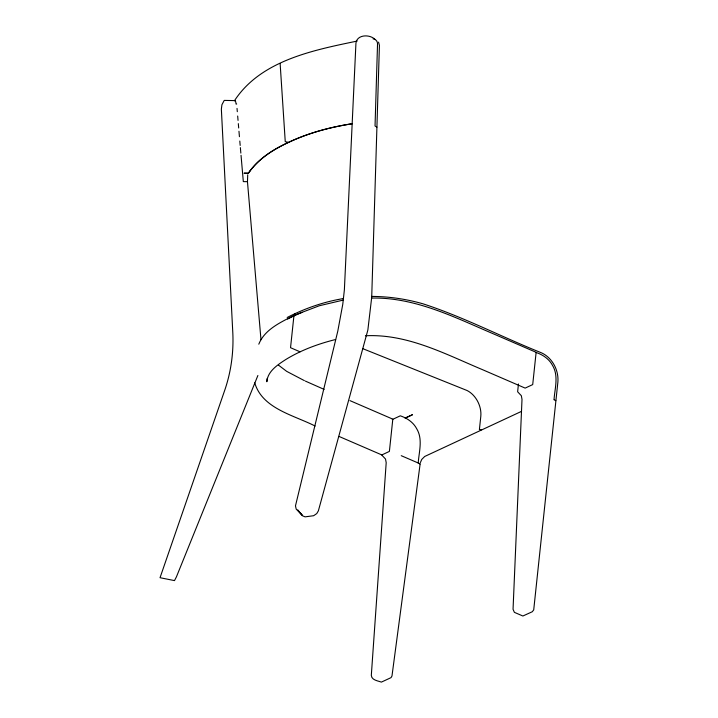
<?xml version="1.0" encoding="UTF-8"?>
<svg xmlns="http://www.w3.org/2000/svg" width="718" height="718" viewBox="0 0 718 718"><rect width="100%" height="100%" fill="white"/><g stroke="black" fill="none" stroke-linecap="round" stroke-linejoin="round"><path stroke-width="1.08" d="M378.548 42.147L379.427 45.342L371.709 297.306L367.858 330.038L318.379 510.821L316.746 513.585L313.649 515.712L305.105 516.852L302.619 515.847L297.719 510.013L302.125 515.165L296.211 509.134L295.475 505.867L337.792 331.124L342.773 304.288L344.38 289.839L355.949 43.008C357.124 34.285 370.03 34.141 375.119 39.526M267.186 378.404L266.827 381.743C267.688 371.152 277.776 364.726 285.854 359.476C301.174 350.097 318.236 343.832 335.62 339.506M342.944 300.16L319.295 305.76L293.958 315.426L290.539 347.7L300.061 351.82M418.208 463.029C418.998 451.766 423.01 439.263 416.727 428.781C413.335 422.319 407.079 418.1 400.294 415.812L392.27 419.554M518.459 383.977L517.633 391.768L521.34 395.708L522.004 399.37L513.047 609.277L514.384 612.346L522.884 616.008L532.271 611.745L533.716 609.896L557.877 382.147C558.927 370.246 552.259 357.51 541.13 352.682C501.559 336.913 463.55 316.961 422.965 303.804C406.244 299.029 388.869 296.453 371.475 296.426M554.018 399.693C554.817 388.429 558.819 375.927 552.546 365.444C549.153 358.982 542.889 354.764 536.113 352.475M247.719 174.797L247.477 181.69M420.416 462.518L421.717 459.466L424.697 456.477L521.483 411.378M481.365 429.849L479.4 429.57L480.791 416.44A21.36 15.625 65 0 0 467.086 390.52L362.644 348.598M258.803 344.182C264.736 329.365 280.621 322.382 293.958 315.426M257.888 375.496L176.431 576.859L174.492 580.602L160.033 577.703L224.976 389.551C231.097 371.457 233.673 352.287 232.829 333.224L221.359 109.145L221.925 104.738L224.231 100.403L234.831 100.601M234.813 100.197C261.155 60.384 313.335 50.17 357.169 41.07M287.191 317.482C304.728 308.471 323.603 301.856 343.069 298.616M287.595 319.043L294.12 315.803L294.874 313.793M405.212 418.047L412.482 414.717L405.275 418.064M294.218 315.758L302.197 312.285M420.021 463.99L418.477 463.182M555.795 400.671L554.251 399.863M401.245 455.688L420.147 463.828L391.983 675.988L391.023 677.648L381.411 682.1C377.892 680.835 371.574 680.161 371.314 675.378L386.194 462.706L385.521 459.035L381.823 455.104M351.335 123.855C329.84 127.274 308.56 132.947 288.824 142.245C308.919 132.821 330.567 127.059 352.457 123.711M365.399 335.773C407.205 333.664 444.936 353.92 482.29 369.573L525.163 388.106L532.711 384.588L536.131 352.314L493.257 333.78C454.485 317.248 415.157 297.243 371.87 298.06M236.662 104.065L236.06 104.056L235.944 103.132A6.211 1.409 -89.3 0 0 235.576 101.498L235.405 101.112A6.094 1.328 89.7 0 0 234.526 100.861M288.6 142.343L285.252 141.688L280.137 63.561M349.935 400.617L392.809 419.141L389.389 451.416L381.841 454.934L338.968 436.409M324.123 389.389L305.383 381.096M315.103 426.025C293.599 415.067 262.312 408.632 254.746 382.865M304.378 380.639L286.67 371.35L278.449 365.103M376.914 127.14L375.038 126L377.533 43.906A6.103 5.394 -54.4 0 0 375.972 40.181A6.148 5.421 -57 0 0 374.15 39.086A6.139 5.421 -58 0 0 373.091 38.862M260.975 339.65L247.459 181.69L243.321 181.609L241.033 155.294M239.803 141.042L240.18 145.431M240.368 147.621L240.844 153.105M237.03 108.418L237.308 111.685M237.676 116.029L238.044 120.382M238.322 123.64L238.69 127.992M238.968 131.259L239.426 136.689M249.81 171.198L248.374 173.244C258.022 159.001 273.046 149.55 288.394 142.442C273.782 149.227 259.548 158.095 249.81 171.198M248.177 173.244L244.21 173.191L248.177 173.244"/></g></svg>
